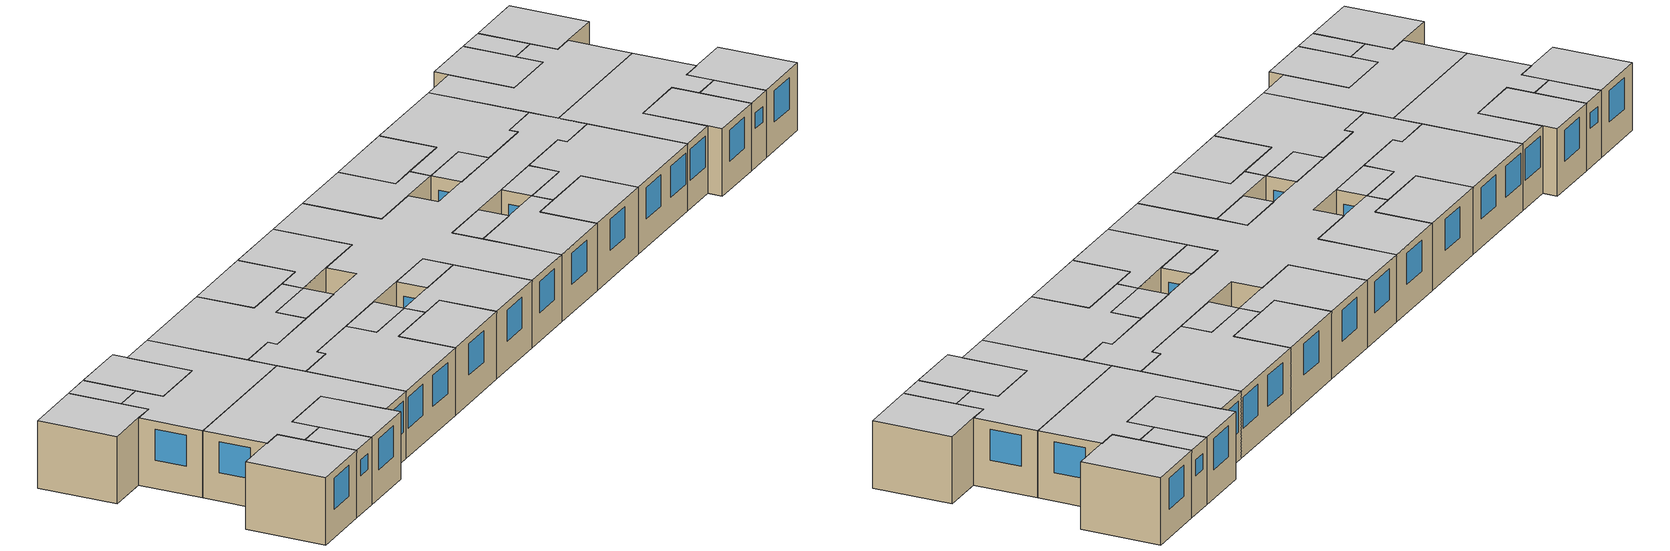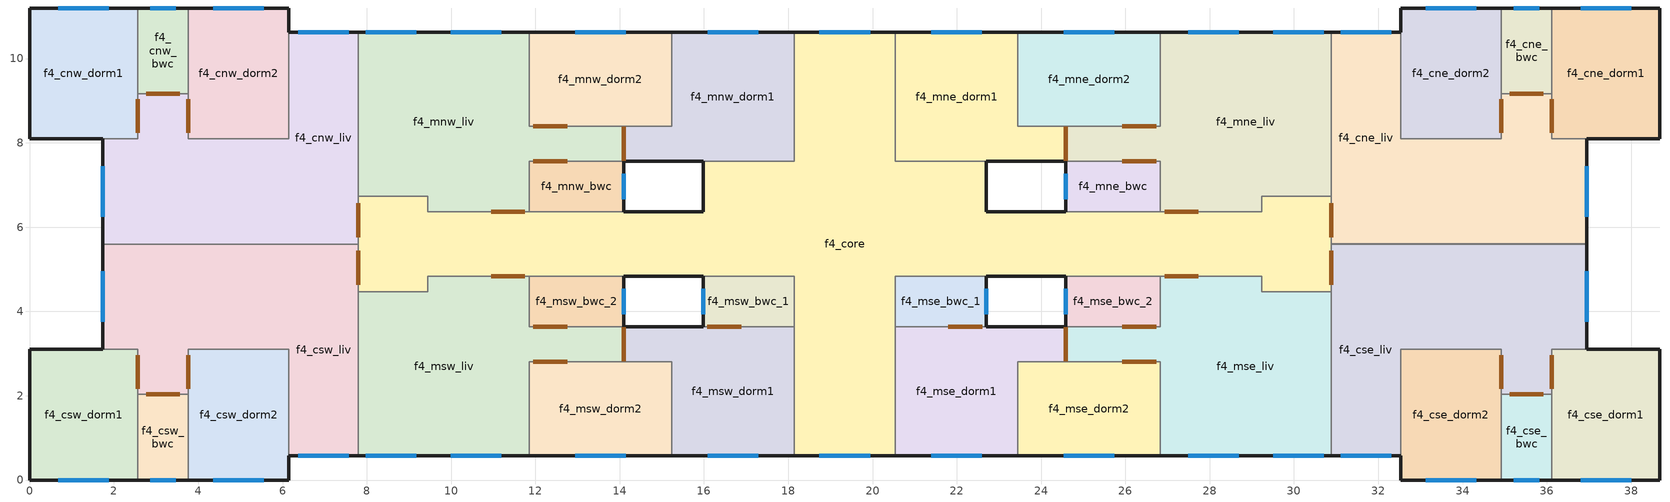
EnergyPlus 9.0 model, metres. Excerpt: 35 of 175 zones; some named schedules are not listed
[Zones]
f4_cne_bwc
 floor to f3_cne_bwc (floor): 36.12,11.2 36.12,9.17 34.92,9.17 34.92,11.2 z7.8
 wall outside (ext_wall): 36.12,11.2 34.92,11.2 z7.8:10.4
 wall to f4_cne_dorm1 (int_wall): 36.12,9.17 36.12,11.2 z7.8:10.4
 wall to f4_cne_liv (int_wall): 34.92,9.17 36.12,9.17 z7.8:10.4
 wall to f4_cne_dorm2 (int_wall): 34.92,11.2 34.92,9.17 z7.8:10.4
 window (simple_window): 35.82,11.2 35.22,11.2 z9.3:9.9
 door inside (door_3cm): 35.12,9.17 35.92,9.17 z7.8:9.9
 ceiling to f5_cne_bwc (ceiling): 34.92,11.2 34.92,9.17 36.12,9.17 36.12,11.2 z10.4
f4_cne_dorm1
 floor to f3_cne_dorm1 (floor): 38.68,11.2 38.68,8.1 36.12,8.1 36.12,11.2 z7.8
 wall outside (ext_wall): 36.95,8.1 38.68,8.1 38.68,11.2 36.12,11.2 z7.8:10.4
 wall to f4_cne_liv (int_wall): 36.12,9.17 36.12,8.1 36.95,8.1 z7.8:10.4
 window (simple_window): 38,11.2 36.8,11.2 z8.9:10.1
 door inside (door_3cm): 36.12,9.04 36.12,8.23 z7.8:9.9
 ceiling to f5_cne_dorm1 (ceiling): 36.12,11.2 36.12,8.1 38.68,8.1 38.68,11.2 z10.4
f4_cne_dorm2
 floor to f3_cne_dorm2 (floor): 34.92,11.2 34.92,8.1 32.53,8.1 32.53,11.2 z7.8
 wall outside (ext_wall): 34.92,11.2 32.53,11.2 32.53,10.63 z7.8:10.4
 wall to f4_cne_liv (int_wall): 32.53,10.63 32.53,8.1 34.92,8.1 34.92,9.17 z7.8:10.4
 window (simple_window): 34.33,11.2 33.12,11.2 z8.9:10.1
 door inside (door_3cm): 34.92,8.23 34.92,9.04 z7.8:9.9
 ceiling to f5_cne_dorm2 (ceiling): 32.53,11.2 32.53,8.1 34.92,8.1 34.92,11.2 z10.4
f4_cne_liv
 floor to f3_cne_liv (floor): 36.12,9.17 36.12,8.1 36.95,8.1 36.95,5.6 30.88,5.6 30.88,10.63 32.53,10.63 32.53,8.1 34.92,8.1 34.92,9.17 z7.8
 wall outside (ext_wall): 36.95,5.6 36.95,8.1 / 32.53,10.63 30.88,10.63 z7.8:10.4
 wall to f4_cse_liv (int_wall): 30.88,5.6 36.95,5.6 z7.8:10.4
 wall to f4_mne_liv (int_wall): 30.88,10.63 30.88,6.73 z7.8:10.4
 wall to f4_core (int_wall): 30.88,6.73 30.88,5.6 z7.8:10.4
 window (simple_window): 36.95,6.25 36.95,7.45 / 32.3,10.63 31.11,10.63 z8.9:10.1
 door inside (door_3cm): 30.88,6.56 30.88,5.76 z7.8:9.9
 ceiling to f5_cne_liv (ceiling): 30.88,10.63 30.88,5.6 36.95,5.6 36.95,8.1 36.12,8.1 36.12,9.17 34.92,9.17 34.92,8.1 32.53,8.1 32.53,10.63 z10.4
f4_cnw_bwc
 floor to f3_cnw_bwc (floor): 3.76,11.2 3.76,9.17 2.56,9.17 2.56,11.2 z7.8
 wall outside (ext_wall): 3.76,11.2 2.56,11.2 z7.8:10.4
 wall to f4_cnw_dorm2 (int_wall): 3.76,9.17 3.76,11.2 z7.8:10.4
 wall to f4_cnw_liv (int_wall): 2.56,9.17 3.76,9.17 z7.8:10.4
 wall to f4_cnw_dorm1 (int_wall): 2.56,11.2 2.56,9.17 z7.8:10.4
 window (simple_window): 3.46,11.2 2.86,11.2 z9.3:9.9
 door inside (door_3cm): 2.76,9.17 3.56,9.17 z7.8:9.9
 ceiling to f5_cnw_bwc (ceiling): 2.56,11.2 2.56,9.17 3.76,9.17 3.76,11.2 z10.4
f4_cnw_dorm1
 floor to f3_cnw_dorm1 (floor): 2.56,11.2 2.56,8.1 0,8.1 0,11.2 z7.8
 wall outside (ext_wall): 2.56,11.2 0,11.2 0,8.1 1.73,8.1 z7.8:10.4
 wall to f4_cnw_liv (int_wall): 1.73,8.1 2.56,8.1 2.56,9.17 z7.8:10.4
 window (simple_window): 1.88,11.2 0.68,11.2 z8.9:10.1
 door inside (door_3cm): 2.56,8.23 2.56,9.04 z7.8:9.9
 ceiling to f5_cnw_dorm1 (ceiling): 0,11.2 0,8.1 2.56,8.1 2.56,11.2 z10.4
f4_cnw_dorm2
 floor to f3_cnw_dorm2 (floor): 6.15,11.2 6.15,8.1 3.76,8.1 3.76,11.2 z7.8
 wall outside (ext_wall): 6.15,10.63 6.15,11.2 3.76,11.2 z7.8:10.4
 wall to f4_cnw_liv (int_wall): 3.76,9.17 3.76,8.1 6.15,8.1 6.15,10.63 z7.8:10.4
 window (simple_window): 5.55,11.2 4.35,11.2 z8.9:10.1
 door inside (door_3cm): 3.76,9.04 3.76,8.23 z7.8:9.9
 ceiling to f5_cnw_dorm2 (ceiling): 3.76,11.2 3.76,8.1 6.15,8.1 6.15,11.2 z10.4
f4_cnw_liv
 floor to f3_cnw_liv (floor): 7.8,10.63 7.8,5.6 1.73,5.6 1.73,8.1 2.56,8.1 2.56,9.17 3.76,9.17 3.76,8.1 6.15,8.1 6.15,10.63 z7.8
 wall outside (ext_wall): 7.8,10.63 6.15,10.63 / 1.73,8.1 1.73,5.6 z7.8:10.4
 wall to f4_core (int_wall): 7.8,5.6 7.8,6.73 z7.8:10.4
 wall to f4_mnw_liv (int_wall): 7.8,6.73 7.8,10.63 z7.8:10.4
 wall to f4_csw_liv (int_wall): 1.73,5.6 7.8,5.6 z7.8:10.4
 window (simple_window): 7.57,10.63 6.38,10.63 / 1.73,7.45 1.73,6.25 z8.9:10.1
 door inside (door_3cm): 7.8,5.76 7.8,6.56 z7.8:9.9
 ceiling to f5_cnw_liv (ceiling): 2.56,9.17 2.56,8.1 1.73,8.1 1.73,5.6 7.8,5.6 7.8,10.63 6.15,10.63 6.15,8.1 3.76,8.1 3.76,9.17 z10.4
f4_core
 floor to f3_core (floor): 30.88,6.73 30.88,4.47 29.23,4.47 29.23,4.83 20.54,4.83 20.54,0.57 18.14,0.57 18.14,4.83 9.45,4.83 9.45,4.47 7.8,4.47 7.8,6.73 9.45,6.73 9.45,6.37 15.98,6.37 15.98,7.56 18.14,7.56 18.14,10.63 20.54,10.63 20.54,7.56 22.7,7.56 22.7,6.37 29.23,6.37 29.23,6.73 z7.8
 wall outside (ext_wall): 24.58,6.37 22.7,6.37 22.7,7.56 / 20.54,10.63 18.14,10.63 / 14.1,4.83 15.98,4.83 / 18.14,0.57 20.54,0.57 / 22.7,4.83 24.58,4.83 / 15.98,7.56 15.98,6.37 14.1,6.37 z7.8:10.4
 wall to f4_msw_liv (int_wall): 7.8,4.47 9.45,4.47 9.45,4.83 11.85,4.83 z7.8:10.4
 wall to f4_mse_dorm1 (int_wall): 20.54,0.57 20.54,3.63 z7.8:10.4
 wall to f4_mse_bwc_1 (int_wall): 20.54,3.63 20.54,4.83 22.7,4.83 z7.8:10.4
 wall to f4_cse_liv (int_wall): 30.88,4.47 30.88,5.6 z7.8:10.4
 wall to f4_mne_dorm1 (int_wall): 22.7,7.56 20.54,7.56 20.54,10.63 z7.8:10.4
 wall to f4_mnw_liv (int_wall): 11.85,6.37 9.45,6.37 9.45,6.73 7.8,6.73 z7.8:10.4
 wall to f4_mne_liv (int_wall): 30.88,6.73 29.23,6.73 29.23,6.37 26.83,6.37 z7.8:10.4
 wall to f4_mne_bwc (int_wall): 26.83,6.37 24.58,6.37 z7.8:10.4
 wall to f4_mnw_dorm1 (int_wall): 18.14,10.63 18.14,7.56 15.98,7.56 z7.8:10.4
 wall to f4_mnw_bwc (int_wall): 14.1,6.37 11.85,6.37 z7.8:10.4
 wall to f4_msw_bwc_2 (int_wall): 11.85,4.83 14.1,4.83 z7.8:10.4
 wall to f4_msw_bwc_1 (int_wall): 15.98,4.83 18.14,4.83 18.14,3.63 z7.8:10.4
 wall to f4_mse_bwc_2 (int_wall): 24.58,4.83 26.83,4.83 z7.8:10.4
 wall to f4_mse_liv (int_wall): 26.83,4.83 29.23,4.83 29.23,4.47 30.88,4.47 z7.8:10.4
 wall to f4_msw_dorm1 (int_wall): 18.14,3.63 18.14,0.57 z7.8:10.4
 wall to f4_csw_liv (int_wall): 7.8,5.6 7.8,4.47 z7.8:10.4
 window (simple_window): 19.94,10.63 18.74,10.63 / 18.74,0.57 19.94,0.57 z8.9:10.1
 door inside (door_3cm): 30.88,4.63 30.88,5.43 / 27.73,6.37 26.93,6.37 / 11.75,6.37 10.95,6.37 / 10.95,4.83 11.75,4.83 / 26.93,4.83 27.73,4.83 / 7.8,5.43 7.8,4.63 z7.8:9.9
 ceiling to f5_core (ceiling): 7.8,6.73 7.8,4.47 9.45,4.47 9.45,4.83 18.14,4.83 18.14,0.57 20.54,0.57 20.54,4.83 29.23,4.83 29.23,4.47 30.88,4.47 30.88,6.73 29.23,6.73 29.23,6.37 22.7,6.37 22.7,7.56 20.54,7.56 20.54,10.63 18.14,10.63 18.14,7.56 15.98,7.56 15.98,6.37 9.45,6.37 9.45,6.73 z10.4
f4_cse_bwc
 floor to f3_cse_bwc (floor): 36.12,2.03 36.12,0 34.92,0 34.92,2.03 z7.8
 wall outside (ext_wall): 34.92,0 36.12,0 z7.8:10.4
 wall to f4_cse_dorm1 (int_wall): 36.12,0 36.12,2.03 z7.8:10.4
 wall to f4_cse_liv (int_wall): 36.12,2.03 34.92,2.03 z7.8:10.4
 wall to f4_cse_dorm2 (int_wall): 34.92,2.03 34.92,0 z7.8:10.4
 window (simple_window): 35.22,0 35.82,0 z9.3:9.9
 door inside (door_3cm): 35.92,2.03 35.12,2.03 z7.8:9.9
 ceiling to f5_cse_bwc (ceiling): 34.92,2.03 34.92,0 36.12,0 36.12,2.03 z10.4
f4_cse_dorm1
 floor to f3_cse_dorm1 (floor): 38.68,3.1 38.68,0 36.12,0 36.12,3.1 z7.8
 wall outside (ext_wall): 36.12,0 38.68,0 38.68,3.1 36.95,3.1 z7.8:10.4
 wall to f4_cse_liv (int_wall): 36.95,3.1 36.12,3.1 36.12,2.03 z7.8:10.4
 window (simple_window): 36.8,0 38,0 z8.9:10.1
 door inside (door_3cm): 36.12,2.96 36.12,2.17 z7.8:9.9
 ceiling to f5_cse_dorm1 (ceiling): 36.12,3.1 36.12,0 38.68,0 38.68,3.1 z10.4
f4_cse_dorm2
 floor to f3_cse_dorm2 (floor): 34.92,3.1 34.92,0 32.53,0 32.53,3.1 z7.8
 wall outside (ext_wall): 32.53,0.57 32.53,0 34.92,0 z7.8:10.4
 wall to f4_cse_liv (int_wall): 34.92,2.03 34.92,3.1 32.53,3.1 32.53,0.57 z7.8:10.4
 window (simple_window): 33.12,0 34.33,0 z8.9:10.1
 door inside (door_3cm): 34.92,2.17 34.92,2.96 z7.8:9.9
 ceiling to f5_cse_dorm2 (ceiling): 32.53,3.1 32.53,0 34.92,0 34.92,3.1 z10.4
f4_cse_liv
 floor to f3_cse_liv (floor): 36.95,5.6 36.95,3.1 36.12,3.1 36.12,2.03 34.92,2.03 34.92,3.1 32.53,3.1 32.53,0.57 30.88,0.57 30.88,5.6 z7.8
 wall outside (ext_wall): 36.95,3.1 36.95,5.6 / 30.88,0.57 32.53,0.57 z7.8:10.4
 wall to f4_mse_liv (int_wall): 30.88,4.47 30.88,0.57 z7.8:10.4
 window (simple_window): 36.95,3.75 36.95,4.95 / 31.11,0.57 32.3,0.57 z8.9:10.1
 ceiling to f5_cse_liv (ceiling): 30.88,5.6 30.88,0.57 32.53,0.57 32.53,3.1 34.92,3.1 34.92,2.03 36.12,2.03 36.12,3.1 36.95,3.1 36.95,5.6 z10.4
f4_csw_bwc
 floor to f3_csw_bwc (floor): 3.76,2.03 3.76,0 2.56,0 2.56,2.03 z7.8
 wall outside (ext_wall): 2.56,0 3.76,0 z7.8:10.4
 wall to f4_csw_dorm2 (int_wall): 3.76,0 3.76,2.03 z7.8:10.4
 wall to f4_csw_liv (int_wall): 3.76,2.03 2.56,2.03 z7.8:10.4
 wall to f4_csw_dorm1 (int_wall): 2.56,2.03 2.56,0 z7.8:10.4
 window (simple_window): 2.86,0 3.46,0 z9.3:9.9
 door inside (door_3cm): 3.56,2.03 2.76,2.03 z7.8:9.9
 ceiling to f5_csw_bwc (ceiling): 2.56,2.03 2.56,0 3.76,0 3.76,2.03 z10.4
f4_csw_dorm1
 floor to f3_csw_dorm1 (floor): 2.56,3.1 2.56,0 0,0 0,3.1 z7.8
 wall outside (ext_wall): 1.73,3.1 0,3.1 0,0 2.56,0 z7.8:10.4
 wall to f4_csw_liv (int_wall): 2.56,2.03 2.56,3.1 1.73,3.1 z7.8:10.4
 window (simple_window): 0.68,0 1.88,0 z8.9:10.1
 door inside (door_3cm): 2.56,2.17 2.56,2.96 z7.8:9.9
 ceiling to f5_csw_dorm1 (ceiling): 0,3.1 0,0 2.56,0 2.56,3.1 z10.4
f4_csw_dorm2
 floor to f3_csw_dorm2 (floor): 6.15,3.1 6.15,0 3.76,0 3.76,3.1 z7.8
 wall outside (ext_wall): 3.76,0 6.15,0 6.15,0.57 z7.8:10.4
 wall to f4_csw_liv (int_wall): 6.15,0.57 6.15,3.1 3.76,3.1 3.76,2.03 z7.8:10.4
 window (simple_window): 4.35,0 5.55,0 z8.9:10.1
 door inside (door_3cm): 3.76,2.96 3.76,2.17 z7.8:9.9
 ceiling to f5_csw_dorm2 (ceiling): 3.76,3.1 3.76,0 6.15,0 6.15,3.1 z10.4
f4_csw_liv
 floor to f3_csw_liv (floor): 7.8,5.6 7.8,0.57 6.15,0.57 6.15,3.1 3.76,3.1 3.76,2.03 2.56,2.03 2.56,3.1 1.73,3.1 1.73,5.6 z7.8
 wall outside (ext_wall): 6.15,0.57 7.8,0.57 / 1.73,5.6 1.73,3.1 z7.8:10.4
 wall to f4_msw_liv (int_wall): 7.8,0.57 7.8,4.47 z7.8:10.4
 window (simple_window): 6.38,0.57 7.57,0.57 / 1.73,4.95 1.73,3.75 z8.9:10.1
 ceiling to f5_csw_liv (ceiling): 1.73,5.6 1.73,3.1 2.56,3.1 2.56,2.03 3.76,2.03 3.76,3.1 6.15,3.1 6.15,0.57 7.8,0.57 7.8,5.6 z10.4
f4_mne_bwc
 floor to f3_mne_bwc (floor): 26.83,7.57 26.83,6.37 24.58,6.37 24.58,7.57 z7.8
 wall outside (ext_wall): 24.58,7.57 24.58,6.37 z7.8:10.4
 wall to f4_mne_liv (int_wall): 26.83,6.37 26.83,7.57 24.58,7.57 z7.8:10.4
 window (simple_window): 24.58,7.27 24.58,6.67 z9.3:9.9
 door inside (door_3cm): 26.73,7.57 25.93,7.57 z7.8:9.9
 ceiling to f5_mne_bwc (ceiling): 24.58,7.57 24.58,6.37 26.83,6.37 26.83,7.57 z10.4
f4_mne_dorm1
 floor to f3_mne_dorm1 (floor): 23.45,10.63 23.45,8.39 24.58,8.39 24.58,7.57 20.54,7.57 20.54,10.63 z7.8
 wall outside (ext_wall): 23.45,10.63 20.54,10.63 / 22.7,7.57 24.58,7.57 z7.8:10.4
 wall to f4_mne_liv (int_wall): 24.58,7.57 24.58,8.39 z7.8:10.4
 wall to f4_mne_dorm2 (int_wall): 24.58,8.39 23.45,8.39 23.45,10.63 z7.8:10.4
 window (simple_window): 22.59,10.63 21.39,10.63 z8.9:10.1
 door inside (door_3cm): 24.58,7.58 24.58,8.38 z7.8:9.9
 ceiling to f5_mne_dorm1 (ceiling): 20.54,10.63 20.54,7.57 24.58,7.57 24.58,8.39 23.45,8.39 23.45,10.63 z10.4
f4_mne_dorm2
 floor to f3_mne_dorm2 (floor): 26.83,10.63 26.83,8.39 23.45,8.39 23.45,10.63 z7.8
 wall outside (ext_wall): 26.83,10.63 23.45,10.63 z7.8:10.4
 wall to f4_mne_liv (int_wall): 24.58,8.39 26.83,8.39 26.83,10.63 z7.8:10.4
 window (simple_window): 25.74,10.63 24.54,10.63 z8.9:10.1
 door inside (door_3cm): 25.93,8.39 26.73,8.39 z7.8:9.9
 ceiling to f5_mne_dorm2 (ceiling): 23.45,10.63 23.45,8.39 26.83,8.39 26.83,10.63 z10.4
f4_mne_liv
 floor to f3_mne_liv (floor): 30.88,10.63 30.88,6.73 29.23,6.73 29.23,6.37 26.83,6.37 26.83,7.57 24.58,7.57 24.58,8.39 26.83,8.39 26.83,10.63 z7.8
 wall outside (ext_wall): 30.88,10.63 26.83,10.63 z7.8:10.4
 window (simple_window): 30.71,10.63 29.51,10.63 / 28.68,10.63 27.48,10.63 z8.9:10.1
 ceiling to f5_mne_liv (ceiling): 24.58,8.39 24.58,7.57 26.83,7.57 26.83,6.37 29.23,6.37 29.23,6.73 30.88,6.73 30.88,10.63 26.83,10.63 26.83,8.39 z10.4
f4_mnw_bwc
 floor to f3_mnw_bwc (floor): 14.1,7.57 14.1,6.37 11.85,6.37 11.85,7.57 z7.8
 wall outside (ext_wall): 14.1,6.37 14.1,7.57 z7.8:10.4
 wall to f4_mnw_liv (int_wall): 14.1,7.57 11.85,7.57 11.85,6.37 z7.8:10.4
 window (simple_window): 14.1,6.67 14.1,7.27 z9.3:9.9
 door inside (door_3cm): 12.75,7.57 11.95,7.57 z7.8:9.9
 ceiling to f5_mnw_bwc (ceiling): 11.85,7.57 11.85,6.37 14.1,6.37 14.1,7.57 z10.4
f4_mnw_dorm1
 floor to f3_mnw_dorm1 (floor): 18.14,10.63 18.14,7.57 14.1,7.57 14.1,8.39 15.23,8.39 15.23,10.63 z7.8
 wall outside (ext_wall): 18.14,10.63 15.23,10.63 / 14.1,7.57 15.98,7.57 z7.8:10.4
 wall to f4_mnw_dorm2 (int_wall): 15.23,10.63 15.23,8.39 14.1,8.39 z7.8:10.4
 wall to f4_mnw_liv (int_wall): 14.1,8.39 14.1,7.57 z7.8:10.4
 window (simple_window): 17.29,10.63 16.09,10.63 z8.9:10.1
 door inside (door_3cm): 14.1,8.38 14.1,7.58 z7.8:9.9
 ceiling to f5_mnw_dorm1 (ceiling): 15.23,10.63 15.23,8.39 14.1,8.39 14.1,7.57 18.14,7.57 18.14,10.63 z10.4
f4_mnw_dorm2
 floor to f3_mnw_dorm2 (floor): 15.23,10.63 15.23,8.39 11.85,8.39 11.85,10.63 z7.8
 wall outside (ext_wall): 15.23,10.63 11.85,10.63 z7.8:10.4
 wall to f4_mnw_liv (int_wall): 11.85,10.63 11.85,8.39 14.1,8.39 z7.8:10.4
 window (simple_window): 14.14,10.63 12.94,10.63 z8.9:10.1
 door inside (door_3cm): 11.95,8.39 12.75,8.39 z7.8:9.9
 ceiling to f5_mnw_dorm2 (ceiling): 11.85,10.63 11.85,8.39 15.23,8.39 15.23,10.63 z10.4
f4_mnw_liv
 floor to f3_mnw_liv (floor): 14.1,8.39 14.1,7.57 11.85,7.57 11.85,6.37 9.45,6.37 9.45,6.73 7.8,6.73 7.8,10.63 11.85,10.63 11.85,8.39 z7.8
 wall outside (ext_wall): 11.85,10.63 7.8,10.63 z7.8:10.4
 window (simple_window): 11.2,10.63 9.99,10.63 / 9.17,10.63 7.97,10.63 z8.9:10.1
 ceiling to f5_mnw_liv (ceiling): 7.8,10.63 7.8,6.73 9.45,6.73 9.45,6.37 11.85,6.37 11.85,7.57 14.1,7.57 14.1,8.39 11.85,8.39 11.85,10.63 z10.4
f4_mse_bwc_1
 floor to f3_mse_bwc_1 (floor): 22.7,4.83 22.7,3.63 20.54,3.63 20.54,4.83 z7.8
 wall outside (ext_wall): 22.7,3.63 22.7,4.83 z7.8:10.4
 wall to f4_mse_dorm1 (int_wall): 20.54,3.63 22.7,3.63 z7.8:10.4
 window (simple_window): 22.7,3.93 22.7,4.54 z9.3:9.9
 door inside (door_3cm): 21.8,3.63 22.6,3.63 z7.8:9.9
 ceiling to f5_mse_bwc_1 (ceiling): 20.54,4.83 20.54,3.63 22.7,3.63 22.7,4.83 z10.4
f4_mse_bwc_2
 floor to f3_mse_bwc_2 (floor): 26.83,4.83 26.83,3.63 24.58,3.63 24.58,4.83 z7.8
 wall outside (ext_wall): 24.58,4.83 24.58,3.63 z7.8:10.4
 wall to f4_mse_liv (int_wall): 24.58,3.63 26.83,3.63 26.83,4.83 z7.8:10.4
 window (simple_window): 24.58,4.54 24.58,3.93 z9.3:9.9
 door inside (door_3cm): 25.93,3.63 26.73,3.63 z7.8:9.9
 ceiling to f5_mse_bwc_2 (ceiling): 24.58,4.83 24.58,3.63 26.83,3.63 26.83,4.83 z10.4
f4_mse_dorm1
 floor to f3_mse_dorm1 (floor): 24.58,3.63 24.58,2.8 23.45,2.8 23.45,0.57 20.54,0.57 20.54,3.63 z7.8
 wall outside (ext_wall): 24.58,3.63 22.7,3.63 / 20.54,0.57 23.45,0.57 z7.8:10.4
 wall to f4_mse_dorm2 (int_wall): 23.45,0.57 23.45,2.8 24.58,2.8 z7.8:10.4
 wall to f4_mse_liv (int_wall): 24.58,2.8 24.58,3.63 z7.8:10.4
 window (simple_window): 21.39,0.57 22.59,0.57 z8.9:10.1
 door inside (door_3cm): 24.58,2.82 24.58,3.62 z7.8:9.9
 ceiling to f5_mse_dorm1 (ceiling): 20.54,3.63 20.54,0.57 23.45,0.57 23.45,2.8 24.58,2.8 24.58,3.63 z10.4
f4_mse_dorm2
 floor to f3_mse_dorm2 (floor): 26.83,2.8 26.83,0.57 23.45,0.57 23.45,2.8 z7.8
 wall outside (ext_wall): 23.45,0.57 26.83,0.57 z7.8:10.4
 wall to f4_mse_liv (int_wall): 26.83,0.57 26.83,2.8 24.58,2.8 z7.8:10.4
 window (simple_window): 24.54,0.57 25.74,0.57 z8.9:10.1
 door inside (door_3cm): 26.73,2.8 25.93,2.8 z7.8:9.9
 ceiling to f5_mse_dorm2 (ceiling): 23.45,2.8 23.45,0.57 26.83,0.57 26.83,2.8 z10.4
f4_mse_liv
 floor to f3_mse_liv (floor): 30.88,4.47 30.88,0.57 26.83,0.57 26.83,2.81 24.58,2.81 24.58,3.64 26.83,3.64 26.83,4.83 29.23,4.83 29.23,4.47 z7.8
 wall outside (ext_wall): 26.83,0.57 30.88,0.57 z7.8:10.4
 window (simple_window): 27.48,0.57 28.68,0.57 / 29.51,0.57 30.71,0.57 z8.9:10.1
 ceiling to f5_mse_liv (ceiling): 24.58,3.64 24.58,2.81 26.83,2.81 26.83,0.57 30.88,0.57 30.88,4.47 29.23,4.47 29.23,4.83 26.83,4.83 26.83,3.64 z10.4
f4_msw_bwc_1
 floor to f3_msw_bwc_1 (floor): 18.14,4.83 18.14,3.63 15.98,3.63 15.98,4.83 z7.8
 wall outside (ext_wall): 15.98,4.83 15.98,3.63 z7.8:10.4
 wall to f4_msw_dorm1 (int_wall): 15.98,3.63 18.14,3.63 z7.8:10.4
 window (simple_window): 15.98,4.54 15.98,3.93 z9.3:9.9
 door inside (door_3cm): 16.08,3.63 16.88,3.63 z7.8:9.9
 ceiling to f5_msw_bwc_1 (ceiling): 15.98,4.83 15.98,3.63 18.14,3.63 18.14,4.83 z10.4
f4_msw_bwc_2
 floor to f3_msw_bwc_2 (floor): 14.1,4.83 14.1,3.63 11.85,3.63 11.85,4.83 z7.8
 wall outside (ext_wall): 14.1,3.63 14.1,4.83 z7.8:10.4
 wall to f4_msw_liv (int_wall): 11.85,4.83 11.85,3.63 14.1,3.63 z7.8:10.4
 window (simple_window): 14.1,3.93 14.1,4.54 z9.3:9.9
 door inside (door_3cm): 11.95,3.63 12.75,3.63 z7.8:9.9
 ceiling to f5_msw_bwc_2 (ceiling): 11.85,4.83 11.85,3.63 14.1,3.63 14.1,4.83 z10.4
f4_msw_dorm1
 floor to f3_msw_dorm1 (floor): 18.14,3.64 18.14,0.57 15.23,0.57 15.23,2.81 14.1,2.81 14.1,3.64 z7.8
 wall outside (ext_wall): 15.98,3.64 14.1,3.64 / 15.23,0.57 18.14,0.57 z7.8:10.4
 wall to f4_msw_dorm2 (int_wall): 14.1,2.81 15.23,2.81 15.23,0.57 z7.8:10.4
 wall to f4_msw_liv (int_wall): 14.1,3.64 14.1,2.81 z7.8:10.4
 window (simple_window): 16.09,0.57 17.29,0.57 z8.9:10.1
 door inside (door_3cm): 14.1,3.62 14.1,2.82 z7.8:9.9
 ceiling to f5_msw_dorm1 (ceiling): 14.1,3.64 14.1,2.81 15.23,2.81 15.23,0.57 18.14,0.57 18.14,3.64 z10.4
f4_msw_dorm2
 floor to f3_msw_dorm2 (floor): 15.23,2.8 15.23,0.57 11.85,0.57 11.85,2.8 z7.8
 wall outside (ext_wall): 11.85,0.57 15.23,0.57 z7.8:10.4
 wall to f4_msw_liv (int_wall): 14.1,2.8 11.85,2.8 11.85,0.57 z7.8:10.4
 window (simple_window): 12.94,0.57 14.14,0.57 z8.9:10.1
 door inside (door_3cm): 12.75,2.8 11.95,2.8 z7.8:9.9
 ceiling to f5_msw_dorm2 (ceiling): 11.85,2.8 11.85,0.57 15.23,0.57 15.23,2.8 z10.4
f4_msw_liv
 floor to f3_msw_liv (floor): 14.1,3.63 14.1,2.8 11.85,2.8 11.85,0.57 7.8,0.57 7.8,4.47 9.45,4.47 9.45,4.83 11.85,4.83 11.85,3.63 z7.8
 wall outside (ext_wall): 7.8,0.57 11.85,0.57 z7.8:10.4
 window (simple_window): 7.97,0.57 9.17,0.57 / 9.99,0.57 11.2,0.57 z8.9:10.1
 ceiling to f5_msw_liv (ceiling): 7.8,4.47 7.8,0.57 11.85,0.57 11.85,2.8 14.1,2.8 14.1,3.63 11.85,3.63 11.85,4.83 9.45,4.83 9.45,4.47 z10.4
[Building]
model: Loads convergence tolerance value=0.04; Maximum number of warmup days=25; Minimum number of warmup days=6; North axis=0; Solar distribution=FullInteriorAndExteriorWithReflections; Temperature convergence tolerance value=0.4; Terrain=City
[Site:GroundDomain:Slab]
ground_domain: 1, 0.4, 1.6, 10, No, Full, 6, 5, Timestep, ground_coupled_oscm, OnGrade, 1250, 30, 50, 1500, 1.5, finite_diff, Site:GroundTemperature:Undisturbed:FiniteDifference, No
[Site:GroundTemperature:Undisturbed:FiniteDifference]
finite_diff: 0.4, 1250, 30, 50, 1500, 1.5
[Construction]
ceiling: piso_ceramico_0.7, contrapiso, concreto_10cm_0.5
floor: concreto_10cm_0.5, contrapiso, piso_ceramico_0.7
door_3cm: porta_madeira_3cm_0.5
simple_window: vid_0.87
ext_wall: placa_cimenticia, la_vidro_5cm, gesso_0.5
int_wall: gesso_0.5, la_vidro_5cm, gesso_0.5
[Material] Thermal absorptance=0.9
Name | Conductivity | Density | Roughness | Solar absorptance | Specific heat | Thickness | Visible absorptance
concreto_10cm_0.5 | 1.75 | 2200 | Rough | 0.5 | 1000 | 0.1 | 0.5
contrapiso | 1.15 | 2000 | MediumRough | 0.7 | 1000 | 0.02 | 0.7
piso_ceramico_0.7 | 1.05 | 2000 | Smooth | 0.7 | 920 | 0.0075 | 0.7
porta_madeira_3cm_0.5 | 0.15 | 650 | MediumSmooth | 0.5 | 2300 | 0.03 | 0.5
placa_cimenticia | 1.15 | 2000 | MediumSmooth | 0.5 | 1000 | 0.01 | 0.5
gesso_0.5 | 0.35 | 900 | Smooth | 0.5 | 870 | 0.0125 | 0.5
[Material:NoMass]
la_vidro_5cm: Roughness=Smooth; Thermal resistance=1.25; Thermal absorptance=0.9; Solar absorptance=0.7; Visible absorptance=0.7
[WindowMaterial:SimpleGlazingSystem]
vid_0.87: Solar heat gain coefficient=0.87; U factor=5.7
[SurfaceProperty:OtherSideConditionsModel]
ground_coupled_oscm: Type of modeling=GroundCoupledSurface
[Zone] Multiplier=1
f4_cne_bwc; f4_cne_dorm1; f4_cne_dorm2; f4_cne_liv; f4_cnw_bwc; f4_cnw_dorm1; f4_cnw_dorm2; f4_cnw_liv; f4_core; f4_cse_bwc; f4_cse_dorm1; f4_cse_dorm2; f4_cse_liv; f4_csw_bwc; f4_csw_dorm1; f4_csw_dorm2; f4_csw_liv; f4_mne_bwc; f4_mne_dorm1; f4_mne_dorm2; f4_mne_liv; f4_mnw_bwc; f4_mnw_dorm1; f4_mnw_dorm2; f4_mnw_liv; f4_mse_bwc_1; f4_mse_bwc_2; f4_mse_dorm1; f4_mse_dorm2; f4_mse_liv; f4_msw_bwc_1; f4_msw_bwc_2; f4_msw_dorm1; f4_msw_dorm2; f4_msw_liv
[AirflowNetwork:MultiZone:Surface] Window door opening factor or crack factor=1
Name | Surface | Leakage component | Ventilation control mode | Venting availability schedule | Ventilation control zone temperature setpoint schedule
afn_f4_cne_bwc_door_s | f4_cne_bwc_door_s | door_opening | NoVent
afn_f4_cne_bwc_window_n | f4_cne_bwc_window_n | window_opening | Constant
afn_f4_cne_dorm1_door_w | f4_cne_dorm1_door_w | door_opening | Constant
afn_f4_cne_dorm1_window_n | f4_cne_dorm1_window_n | window_opening | Temperature | sch_window_behav | sch_afn_dorm
afn_f4_cne_dorm2_door_e | f4_cne_dorm2_door_e | door_opening | Constant
afn_f4_cne_dorm2_window_n | f4_cne_dorm2_window_n | window_opening | Temperature | sch_window_behav | sch_afn_dorm
afn_f4_cne_liv_window_e | f4_cne_liv_window_e | window_opening | Temperature | sch_window_behav | sch_afn_liv
afn_f4_cne_liv_window_n | f4_cne_liv_window_n | window_opening | Temperature | sch_window_behav | sch_afn_liv
afn_f4_cnw_bwc_door_s | f4_cnw_bwc_door_s | door_opening | NoVent
afn_f4_cnw_bwc_window_n | f4_cnw_bwc_window_n | window_opening | Constant
afn_f4_cnw_dorm1_door_e | f4_cnw_dorm1_door_e | door_opening | Constant
afn_f4_cnw_dorm1_window_n | f4_cnw_dorm1_window_n | window_opening | Temperature | sch_window_behav | sch_afn_dorm
afn_f4_cnw_dorm2_door_w | f4_cnw_dorm2_door_w | door_opening | Constant
afn_f4_cnw_dorm2_window_n | f4_cnw_dorm2_window_n | window_opening | Temperature | sch_window_behav | sch_afn_dorm
afn_f4_cnw_liv_window_n | f4_cnw_liv_window_n | window_opening | Temperature | sch_window_behav | sch_afn_liv
afn_f4_cnw_liv_window_w | f4_cnw_liv_window_w | window_opening | Temperature | sch_window_behav | sch_afn_liv
afn_f4_core_door_e1 | f4_core_door_e1 | door_opening | NoVent
afn_f4_core_door_e2 | f4_core_door_e2 | door_opening | NoVent
afn_f4_core_door_n1 | f4_core_door_n1 | door_opening | NoVent
afn_f4_core_door_n2 | f4_core_door_n2 | door_opening | NoVent
afn_f4_core_door_s1 | f4_core_door_s1 | door_opening | NoVent
afn_f4_core_door_s2 | f4_core_door_s2 | door_opening | NoVent
afn_f4_core_door_w1 | f4_core_door_w1 | door_opening | NoVent
afn_f4_core_door_w2 | f4_core_door_w2 | door_opening | NoVent
afn_f4_core_window_n | f4_core_window_n | window_opening | Temperature | sch_window_behav | sch_afn_dorm
afn_f4_core_window_s | f4_core_window_s | window_opening | Temperature | sch_window_behav | sch_afn_dorm
afn_f4_cse_bwc_door_n | f4_cse_bwc_door_n | door_opening | NoVent
afn_f4_cse_bwc_window_s | f4_cse_bwc_window_s | window_opening | Constant
afn_f4_cse_dorm1_door_w | f4_cse_dorm1_door_w | door_opening | Constant
afn_f4_cse_dorm1_window_s | f4_cse_dorm1_window_s | window_opening | Temperature | sch_window_behav | sch_afn_dorm
afn_f4_cse_dorm2_door_e | f4_cse_dorm2_door_e | door_opening | Constant
afn_f4_cse_dorm2_window_s | f4_cse_dorm2_window_s | window_opening | Temperature | sch_window_behav | sch_afn_dorm
afn_f4_cse_liv_window_e | f4_cse_liv_window_e | window_opening | Temperature | sch_window_behav | sch_afn_liv
afn_f4_cse_liv_window_s | f4_cse_liv_window_s | window_opening | Temperature | sch_window_behav | sch_afn_liv
afn_f4_csw_bwc_door_n | f4_csw_bwc_door_n | door_opening | NoVent
afn_f4_csw_bwc_window_s | f4_csw_bwc_window_s | window_opening | Constant
afn_f4_csw_dorm1_door_e | f4_csw_dorm1_door_e | door_opening | Constant
afn_f4_csw_dorm1_window_s | f4_csw_dorm1_window_s | window_opening | Temperature | sch_window_behav | sch_afn_dorm
afn_f4_csw_dorm2_door_w | f4_csw_dorm2_door_w | door_opening | Constant
afn_f4_csw_dorm2_window_s | f4_csw_dorm2_window_s | window_opening | Temperature | sch_window_behav | sch_afn_dorm
afn_f4_csw_liv_window_s | f4_csw_liv_window_s | window_opening | Temperature | sch_window_behav | sch_afn_liv
afn_f4_csw_liv_window_w | f4_csw_liv_window_w | window_opening | Temperature | sch_window_behav | sch_afn_liv
afn_f4_mne_bwc_door_n | f4_mne_bwc_door_n | door_opening | NoVent
afn_f4_mne_bwc_window_w | f4_mne_bwc_window_w | window_opening | Constant
afn_f4_mne_dorm1_door_e | f4_mne_dorm1_door_e | door_opening | Constant
afn_f4_mne_dorm1_window_n | f4_mne_dorm1_window_n | window_opening | Temperature | sch_window_behav | sch_afn_dorm
afn_f4_mne_dorm2_door_s | f4_mne_dorm2_door_s | door_opening | Constant
afn_f4_mne_dorm2_window_n | f4_mne_dorm2_window_n | window_opening | Temperature | sch_window_behav | sch_afn_dorm
afn_f4_mne_liv_window_n1 | f4_mne_liv_window_n1 | window_opening | Temperature | sch_window_behav | sch_afn_liv
afn_f4_mne_liv_window_n2 | f4_mne_liv_window_n2 | window_opening | Temperature | sch_window_behav | sch_afn_liv
afn_f4_mnw_bwc_door_n | f4_mnw_bwc_door_n | door_opening | NoVent
afn_f4_mnw_bwc_window_e | f4_mnw_bwc_window_e | window_opening | Constant
afn_f4_mnw_dorm1_door_w | f4_mnw_dorm1_door_w | door_opening | Constant
afn_f4_mnw_dorm1_window_n | f4_mnw_dorm1_window_n | window_opening | Temperature | sch_window_behav | sch_afn_dorm
afn_f4_mnw_dorm2_door_s | f4_mnw_dorm2_door_s | door_opening | Constant
afn_f4_mnw_dorm2_window_n | f4_mnw_dorm2_window_n | window_opening | Temperature | sch_window_behav | sch_afn_dorm
afn_f4_mnw_liv_window_n1 | f4_mnw_liv_window_n1 | window_opening | Temperature | sch_window_behav | sch_afn_liv
afn_f4_mnw_liv_window_n2 | f4_mnw_liv_window_n2 | window_opening | Temperature | sch_window_behav | sch_afn_liv
afn_f4_mse_bwc_1_door_s | f4_mse_bwc_1_door_s | door_opening | NoVent
afn_f4_mse_bwc_1_window_e | f4_mse_bwc_1_window_e | window_opening | Constant
afn_f4_mse_bwc_2_door_s | f4_mse_bwc_2_door_s | door_opening | NoVent
afn_f4_mse_bwc_2_window_w | f4_mse_bwc_2_window_w | window_opening | Constant
afn_f4_mse_dorm1_door_e | f4_mse_dorm1_door_e | door_opening | Constant
afn_f4_mse_dorm1_window_s | f4_mse_dorm1_window_s | window_opening | Temperature | sch_window_behav | sch_afn_dorm
afn_f4_mse_dorm2_door_n | f4_mse_dorm2_door_n | door_opening | Constant
afn_f4_mse_dorm2_window_s | f4_mse_dorm2_window_s | window_opening | Temperature | sch_window_behav | sch_afn_dorm
afn_f4_mse_liv_window_s1 | f4_mse_liv_window_s1 | window_opening | Temperature | sch_window_behav | sch_afn_liv
afn_f4_mse_liv_window_s2 | f4_mse_liv_window_s2 | window_opening | Temperature | sch_window_behav | sch_afn_liv
afn_f4_msw_bwc_1_door_s | f4_msw_bwc_1_door_s | door_opening | NoVent
afn_f4_msw_bwc_1_window_w | f4_msw_bwc_1_window_w | window_opening | Constant
afn_f4_msw_bwc_2_door_s | f4_msw_bwc_2_door_s | door_opening | NoVent
afn_f4_msw_bwc_2_window_e | f4_msw_bwc_2_window_e | window_opening | Constant
afn_f4_msw_dorm1_door_w | f4_msw_dorm1_door_w | door_opening | Constant
afn_f4_msw_dorm1_window_s | f4_msw_dorm1_window_s | window_opening | Temperature | sch_window_behav | sch_afn_dorm
afn_f4_msw_dorm2_door_n | f4_msw_dorm2_door_n | door_opening | Constant
afn_f4_msw_dorm2_window_s | f4_msw_dorm2_window_s | window_opening | Temperature | sch_window_behav | sch_afn_dorm
afn_f4_msw_liv_window_s1 | f4_msw_liv_window_s1 | window_opening | Temperature | sch_window_behav | sch_afn_liv
afn_f4_msw_liv_window_s2 | f4_msw_liv_window_s2 | window_opening | Temperature | sch_window_behav | sch_afn_liv
[AirflowNetwork:MultiZone:Zone]
Name | Zone
afn_f4_cne_bwc | f4_cne_bwc
afn_f4_cne_dorm1 | f4_cne_dorm1
afn_f4_cne_dorm2 | f4_cne_dorm2
afn_f4_cne_liv | f4_cne_liv
afn_f4_cnw_bwc | f4_cnw_bwc
afn_f4_cnw_dorm1 | f4_cnw_dorm1
afn_f4_cnw_dorm2 | f4_cnw_dorm2
afn_f4_cnw_liv | f4_cnw_liv
afn_f4_core | f4_core
afn_f4_cse_bwc | f4_cse_bwc
afn_f4_cse_dorm1 | f4_cse_dorm1
afn_f4_cse_dorm2 | f4_cse_dorm2
afn_f4_cse_liv | f4_cse_liv
afn_f4_csw_bwc | f4_csw_bwc
afn_f4_csw_dorm1 | f4_csw_dorm1
afn_f4_csw_dorm2 | f4_csw_dorm2
afn_f4_csw_liv | f4_csw_liv
afn_f4_mne_bwc | f4_mne_bwc
afn_f4_mne_dorm1 | f4_mne_dorm1
afn_f4_mne_dorm2 | f4_mne_dorm2
afn_f4_mne_liv | f4_mne_liv
afn_f4_mnw_bwc | f4_mnw_bwc
afn_f4_mnw_dorm1 | f4_mnw_dorm1
afn_f4_mnw_dorm2 | f4_mnw_dorm2
afn_f4_mnw_liv | f4_mnw_liv
afn_f4_mse_bwc_1 | f4_mse_bwc_1
afn_f4_mse_bwc_2 | f4_mse_bwc_2
afn_f4_mse_dorm1 | f4_mse_dorm1
afn_f4_mse_dorm2 | f4_mse_dorm2
afn_f4_mse_liv | f4_mse_liv
afn_f4_msw_bwc_1 | f4_msw_bwc_1
afn_f4_msw_bwc_2 | f4_msw_bwc_2
afn_f4_msw_dorm1 | f4_msw_dorm1
afn_f4_msw_dorm2 | f4_msw_dorm2
afn_f4_msw_liv | f4_msw_liv
